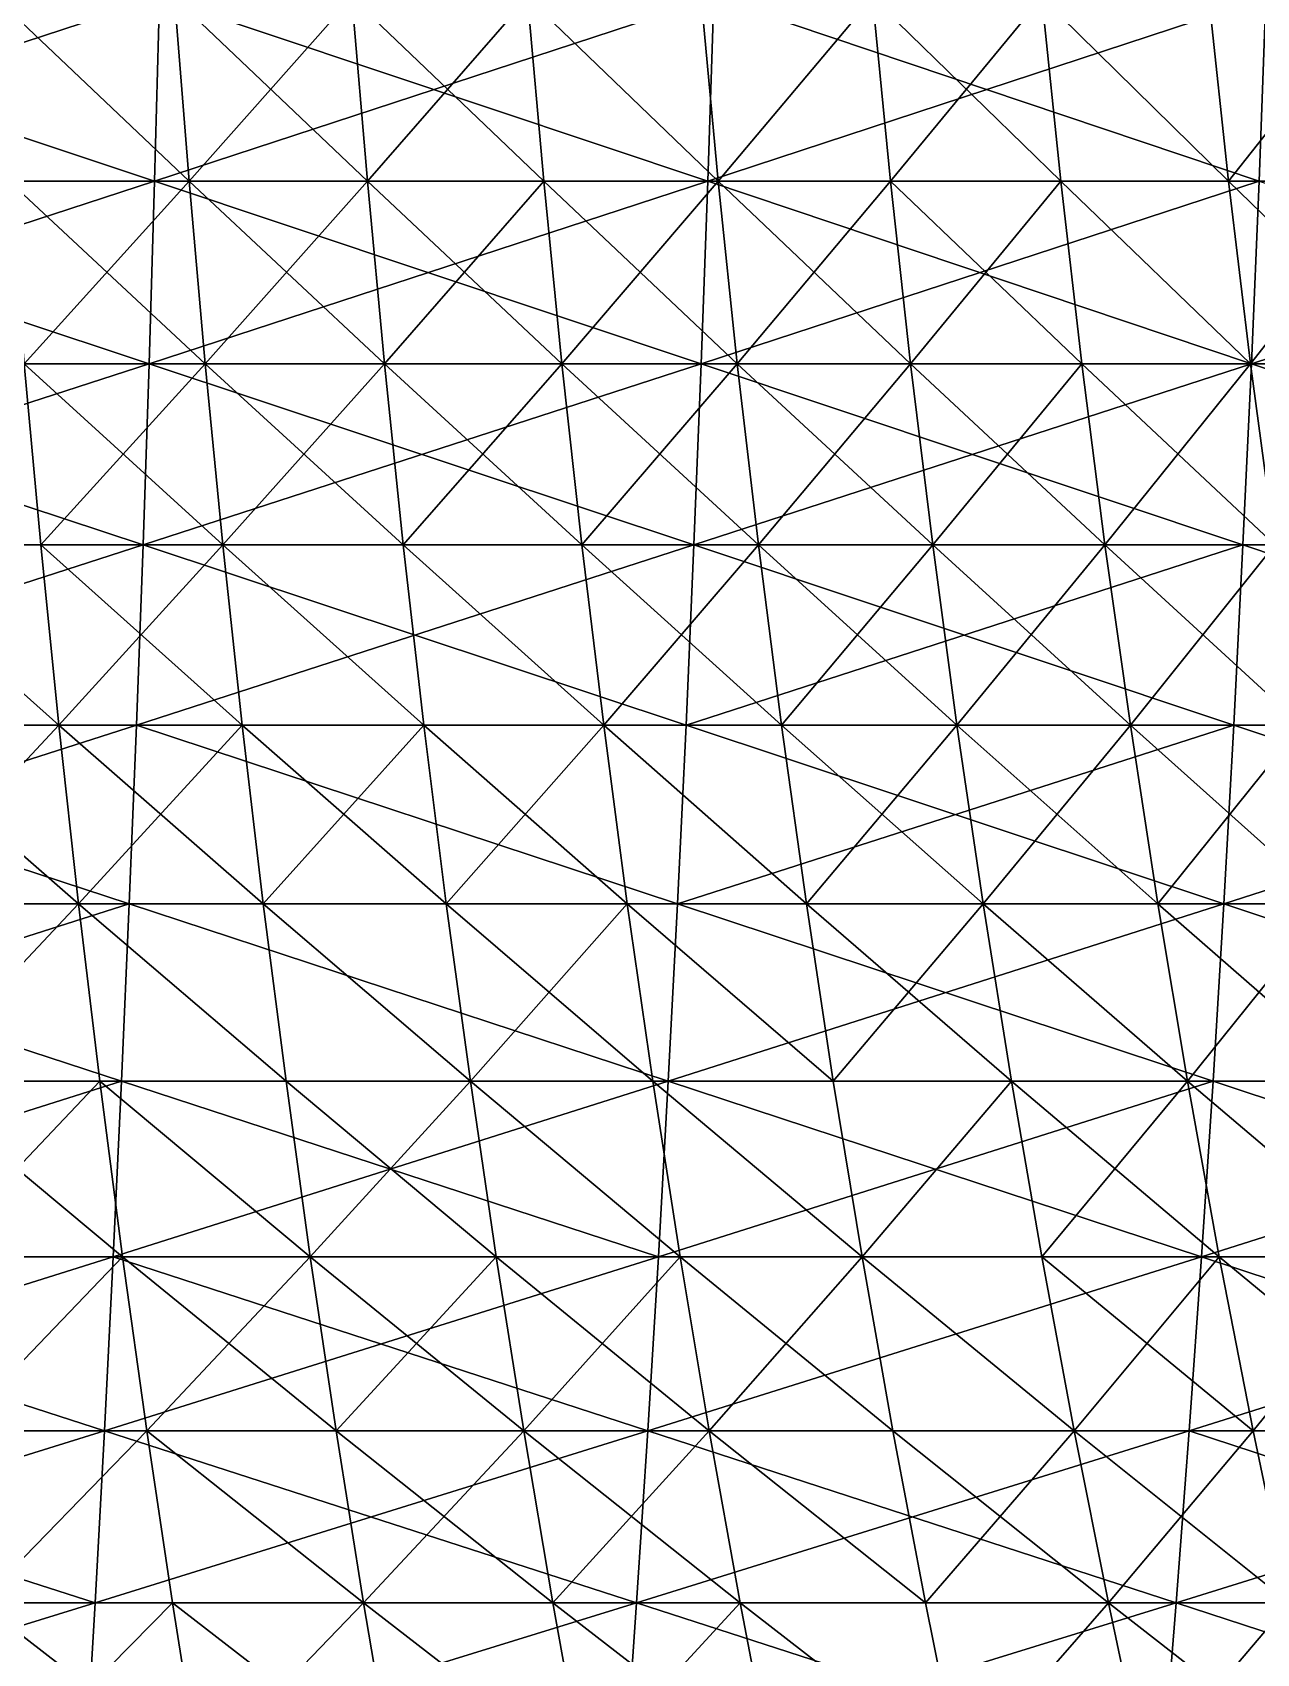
# Model space of a CAD drawing. Header units: millimetres. Extents: x -3250 to 6200, y -3250 to 3250.
# Drawn here: x 4083 to 4213, y -334.4 to -162.2 of the extents above; entities that cross this region are included whole.
import ezdxf

# ---------------------------------------------------------------- set-up
doc = ezdxf.new("R2010")
doc.units = ezdxf.units.MM
doc.header["$MEASUREMENT"] = 0
doc.layers.add('MESH_3D', color=2, linetype='CONTINUOUS')

msp = doc.modelspace()

# ---------------------------------------------------------------- linework, layer by layer
at = {"layer": 'MESH_3D'}
for points in [[(4037.38, -158.52, 427.71), (4095.93, -178.02, 438.53), (4036.97, -178.02, 431.88)], [(4096.45, -158.52, 26265.64), (4037.38, -158.52, 26272.29), (4036.97, -178.02, 26268.12)], [(4096.45, -158.52, 26265.64), (4036.97, -178.02, 26268.12), (4095.93, -178.02, 26261.47)], [(4037.38, -158.52, 427.71), (4096.45, -158.52, 434.36), (4095.93, -178.02, 438.53)], [(4079.04, -158.52, 2033.34), (4099.6, -178.02, 2036.63), (4098.07, -158.52, 2040.54)], [(4080.48, -178.02, 2029.4), (4099.6, -178.02, 2036.63), (4079.04, -158.52, 2033.34)], [(4099.6, -178.02, 24663.37), (4079.04, -158.52, 24666.66), (4098.07, -158.52, 24659.46)], [(4099.6, -178.02, 24663.37), (4080.48, -178.02, 24670.6), (4079.04, -158.52, 24666.66)], [(4095.93, -178.02, 438.53), (4155.34, -158.52, 442.49), (4154.71, -178.02, 446.64)], [(4096.45, -158.52, 434.36), (4155.34, -158.52, 442.49), (4095.93, -178.02, 438.53)], [(4154.71, -178.02, 26253.36), (4096.45, -158.52, 26265.64), (4095.93, -178.02, 26261.47)], [(4155.34, -158.52, 26257.51), (4096.45, -158.52, 26265.64), (4154.71, -178.02, 26253.36)], [(4099.6, -178.02, 2036.63), (4116.91, -158.52, 2048.2), (4098.07, -158.52, 2040.54)], [(4118.54, -178.02, 24655.66), (4098.07, -158.52, 24659.46), (4116.91, -158.52, 24651.8)], [(4118.54, -178.02, 24655.66), (4099.6, -178.02, 24663.37), (4098.07, -158.52, 24659.46)], [(4099.6, -178.02, 2036.63), (4118.54, -178.02, 2044.34), (4116.91, -158.52, 2048.2)], [(4118.54, -178.02, 2044.34), (4135.55, -158.52, 2056.34), (4116.91, -158.52, 2048.2)], [(4137.28, -178.02, 24647.49), (4116.91, -158.52, 24651.8), (4135.55, -158.52, 24643.66)], [(4137.28, -178.02, 24647.49), (4118.54, -178.02, 24655.66), (4116.91, -158.52, 24651.8)], [(4118.54, -178.02, 2044.34), (4137.28, -178.02, 2052.51), (4135.55, -158.52, 2056.34)], [(4135.55, -158.52, 2056.34), (4155.81, -178.02, 2061.15), (4153.99, -158.52, 2064.93)], [(4137.28, -178.02, 2052.51), (4155.81, -178.02, 2061.15), (4135.55, -158.52, 2056.34)], [(4155.81, -178.02, 24638.85), (4135.55, -158.52, 24643.66), (4153.99, -158.52, 24635.07)], [(4155.81, -178.02, 24638.85), (4137.28, -178.02, 24647.49), (4135.55, -158.52, 24643.66)], [(4155.81, -178.02, 2061.15), (4172.2, -158.52, 2073.99), (4153.99, -158.52, 2064.93)], [(4172.2, -158.52, 24626.01), (4155.81, -178.02, 24638.85), (4153.99, -158.52, 24635.07)], [(4155.34, -158.52, 442.49), (4213.27, -178.02, 456.21), (4154.71, -178.02, 446.64)], [(4214, -158.52, 26247.92), (4155.34, -158.52, 26257.51), (4154.71, -178.02, 26253.36)], [(4214, -158.52, 26247.92), (4154.71, -178.02, 26253.36), (4213.27, -178.02, 26243.79)], [(4155.34, -158.52, 442.49), (4214, -158.52, 452.08), (4213.27, -178.02, 456.21)], [(4155.81, -178.02, 2061.15), (4174.12, -178.02, 2070.25), (4172.2, -158.52, 2073.99)], [(4174.12, -178.02, 24629.75), (4155.81, -178.02, 24638.85), (4172.2, -158.52, 24626.01)], [(4174.12, -178.02, 2070.25), (4190.19, -158.52, 2083.49), (4172.2, -158.52, 2073.99)], [(4192.2, -178.02, 24620.19), (4174.12, -178.02, 24629.75), (4172.2, -158.52, 24626.01)], [(4192.2, -178.02, 24620.19), (4172.2, -158.52, 24626.01), (4190.19, -158.52, 24616.51)], [(4174.12, -178.02, 2070.25), (4192.2, -178.02, 2079.81), (4190.19, -158.52, 2083.49)], [(4190.19, -158.52, 2083.49), (4210.03, -178.02, 2089.81), (4207.93, -158.52, 2093.44)], [(4192.2, -178.02, 2079.81), (4210.03, -178.02, 2089.81), (4190.19, -158.52, 2083.49)], [(4210.03, -178.02, 24610.19), (4192.2, -178.02, 24620.19), (4190.19, -158.52, 24616.51)], [(4210.03, -178.02, 24610.19), (4190.19, -158.52, 24616.51), (4207.93, -158.52, 24606.56)], [(4210.03, -178.02, 2089.81), (4225.42, -158.52, 2103.83), (4207.93, -158.52, 2093.44)], [(4225.42, -158.52, 24596.17), (4210.03, -178.02, 24610.19), (4207.93, -158.52, 24606.56)], [(4210.03, -178.02, 2089.81), (4227.61, -178.02, 2100.25), (4225.42, -158.52, 2103.83)], [(4227.61, -178.02, 24599.75), (4210.03, -178.02, 24610.19), (4225.42, -158.52, 24596.17)], [(4036.97, -178.02, 431.88), (4095.35, -197.41, 443.17), (4036.5, -197.41, 436.54)], [(4095.93, -178.02, 26261.47), (4036.5, -197.41, 26263.46), (4095.35, -197.41, 26256.83)], [(4095.93, -178.02, 26261.47), (4036.97, -178.02, 26268.12), (4036.5, -197.41, 26263.46)], [(4036.97, -178.02, 431.88), (4095.93, -178.02, 438.53), (4095.35, -197.41, 443.17)], [(4080.48, -178.02, 2029.4), (4101.31, -197.41, 2032.27), (4099.6, -178.02, 2036.63)], [(4082.08, -197.41, 2025), (4101.31, -197.41, 2032.27), (4080.48, -178.02, 2029.4)], [(4099.6, -178.02, 24663.37), (4082.08, -197.41, 24675), (4080.48, -178.02, 24670.6)], [(4101.31, -197.41, 24667.73), (4082.08, -197.41, 24675), (4099.6, -178.02, 24663.37)], [(4095.93, -178.02, 438.53), (4154.01, -197.41, 451.27), (4095.35, -197.41, 443.17)], [(4154.71, -178.02, 26253.36), (4095.93, -178.02, 26261.47), (4095.35, -197.41, 26256.83)], [(4154.71, -178.02, 26253.36), (4095.35, -197.41, 26256.83), (4154.01, -197.41, 26248.73)], [(4095.93, -178.02, 438.53), (4154.71, -178.02, 446.64), (4154.01, -197.41, 451.27)], [(4101.31, -197.41, 2032.27), (4118.54, -178.02, 2044.34), (4099.6, -178.02, 2036.63)], [(4120.36, -197.41, 24659.98), (4101.31, -197.41, 24667.73), (4099.6, -178.02, 24663.37)], [(4120.36, -197.41, 24659.98), (4099.6, -178.02, 24663.37), (4118.54, -178.02, 24655.66)], [(4101.31, -197.41, 2032.27), (4120.36, -197.41, 2040.02), (4118.54, -178.02, 2044.34)], [(4120.36, -197.41, 2040.02), (4137.28, -178.02, 2052.51), (4118.54, -178.02, 2044.34)], [(4139.2, -197.41, 24651.75), (4120.36, -197.41, 24659.98), (4118.54, -178.02, 24655.66)], [(4139.2, -197.41, 24651.75), (4118.54, -178.02, 24655.66), (4137.28, -178.02, 24647.49)], [(4120.36, -197.41, 2040.02), (4139.2, -197.41, 2048.25), (4137.28, -178.02, 2052.51)], [(4139.2, -197.41, 2048.25), (4155.81, -178.02, 2061.15), (4137.28, -178.02, 2052.51)], [(4157.84, -197.41, 24643.06), (4137.28, -178.02, 24647.49), (4155.81, -178.02, 24638.85)], [(4157.84, -197.41, 24643.06), (4139.2, -197.41, 24651.75), (4137.28, -178.02, 24647.49)], [(4139.2, -197.41, 2048.25), (4157.84, -197.41, 2056.94), (4155.81, -178.02, 2061.15)], [(4154.71, -178.02, 446.64), (4212.46, -197.41, 460.82), (4154.01, -197.41, 451.27)], [(4213.27, -178.02, 26243.79), (4154.71, -178.02, 26253.36), (4154.01, -197.41, 26248.73)], [(4213.27, -178.02, 26243.79), (4154.01, -197.41, 26248.73), (4212.46, -197.41, 26239.18)], [(4154.71, -178.02, 446.64), (4213.27, -178.02, 456.21), (4212.46, -197.41, 460.82)], [(4157.84, -197.41, 2056.94), (4174.12, -178.02, 2070.25), (4155.81, -178.02, 2061.15)], [(4176.25, -197.41, 24633.91), (4155.81, -178.02, 24638.85), (4174.12, -178.02, 24629.75)], [(4176.25, -197.41, 24633.91), (4157.84, -197.41, 24643.06), (4155.81, -178.02, 24638.85)], [(4157.84, -197.41, 2056.94), (4176.25, -197.41, 2066.09), (4174.12, -178.02, 2070.25)], [(4176.25, -197.41, 2066.09), (4192.2, -178.02, 2079.81), (4174.12, -178.02, 2070.25)], [(4194.43, -197.41, 24624.3), (4174.12, -178.02, 24629.75), (4192.2, -178.02, 24620.19)], [(4194.43, -197.41, 24624.3), (4176.25, -197.41, 24633.91), (4174.12, -178.02, 24629.75)], [(4176.25, -197.41, 2066.09), (4194.43, -197.41, 2075.7), (4192.2, -178.02, 2079.81)], [(4192.2, -178.02, 2079.81), (4212.37, -197.41, 2085.76), (4210.03, -178.02, 2089.81)], [(4194.43, -197.41, 2075.7), (4212.37, -197.41, 2085.76), (4192.2, -178.02, 2079.81)], [(4212.37, -197.41, 24614.24), (4194.43, -197.41, 24624.3), (4192.2, -178.02, 24620.19)], [(4212.37, -197.41, 24614.24), (4192.2, -178.02, 24620.19), (4210.03, -178.02, 24610.19)], [(4212.37, -197.41, 2085.76), (4227.61, -178.02, 2100.25), (4210.03, -178.02, 2089.81)], [(4230.05, -197.41, 24603.74), (4210.03, -178.02, 24610.19), (4227.61, -178.02, 24599.75)], [(4230.05, -197.41, 24603.74), (4212.37, -197.41, 24614.24), (4210.03, -178.02, 24610.19)], [(4212.37, -197.41, 2085.76), (4230.05, -197.41, 2096.26), (4227.61, -178.02, 2100.25)], [(4213.27, -178.02, 456.21), (4270.65, -197.41, 471.83), (4212.46, -197.41, 460.82)], [(4271.58, -178.02, 26232.75), (4213.27, -178.02, 26243.79), (4212.46, -197.41, 26239.18)], [(4271.58, -178.02, 26232.75), (4212.46, -197.41, 26239.18), (4270.65, -197.41, 26228.17)], [(4036.5, -197.41, 436.54), (4094.71, -216.67, 448.29), (4035.99, -216.67, 441.68)], [(4095.35, -197.41, 26256.83), (4036.5, -197.41, 26263.46), (4035.99, -216.67, 26258.32)], [(4095.35, -197.41, 26256.83), (4035.99, -216.67, 26258.32), (4094.71, -216.67, 26251.71)], [(4036.5, -197.41, 436.54), (4095.35, -197.41, 443.17), (4094.71, -216.67, 448.29)], [(4064.31, -216.67, 2013.31), (4083.84, -216.67, 2020.15), (4082.08, -197.41, 2025)], [(4083.84, -216.67, 24679.85), (4064.31, -216.67, 24686.69), (4082.08, -197.41, 24675)], [(4083.84, -216.67, 2020.15), (4101.31, -197.41, 2032.27), (4082.08, -197.41, 2025)], [(4103.2, -216.67, 24672.53), (4083.84, -216.67, 24679.85), (4082.08, -197.41, 24675)], [(4103.2, -216.67, 24672.53), (4082.08, -197.41, 24675), (4101.31, -197.41, 24667.73)], [(4083.84, -216.67, 2020.15), (4103.2, -216.67, 2027.47), (4101.31, -197.41, 2032.27)], [(4094.71, -216.67, 448.29), (4154.01, -197.41, 451.27), (4153.24, -216.67, 456.37)], [(4095.35, -197.41, 443.17), (4154.01, -197.41, 451.27), (4094.71, -216.67, 448.29)], [(4153.24, -216.67, 26243.63), (4095.35, -197.41, 26256.83), (4094.71, -216.67, 26251.71)], [(4154.01, -197.41, 26248.73), (4095.35, -197.41, 26256.83), (4153.24, -216.67, 26243.63)], [(4103.2, -216.67, 2027.47), (4120.36, -197.41, 2040.02), (4101.31, -197.41, 2032.27)], [(4122.36, -216.67, 24664.73), (4103.2, -216.67, 24672.53), (4101.31, -197.41, 24667.73)], [(4122.36, -216.67, 24664.73), (4101.31, -197.41, 24667.73), (4120.36, -197.41, 24659.98)], [(4103.2, -216.67, 2027.47), (4122.36, -216.67, 2035.27), (4120.36, -197.41, 2040.02)], [(4122.36, -216.67, 2035.27), (4139.2, -197.41, 2048.25), (4120.36, -197.41, 2040.02)], [(4141.33, -216.67, 24656.46), (4122.36, -216.67, 24664.73), (4120.36, -197.41, 24659.98)], [(4141.33, -216.67, 24656.46), (4120.36, -197.41, 24659.98), (4139.2, -197.41, 24651.75)], [(4122.36, -216.67, 2035.27), (4141.33, -216.67, 2043.54), (4139.2, -197.41, 2048.25)], [(4141.33, -216.67, 2043.54), (4157.84, -197.41, 2056.94), (4139.2, -197.41, 2048.25)], [(4160.08, -216.67, 24647.71), (4139.2, -197.41, 24651.75), (4157.84, -197.41, 24643.06)], [(4160.08, -216.67, 24647.71), (4141.33, -216.67, 24656.46), (4139.2, -197.41, 24651.75)], [(4141.33, -216.67, 2043.54), (4160.08, -216.67, 2052.29), (4157.84, -197.41, 2056.94)], [(4154.01, -197.41, 451.27), (4211.56, -216.67, 465.91), (4153.24, -216.67, 456.37)], [(4212.46, -197.41, 26239.18), (4154.01, -197.41, 26248.73), (4153.24, -216.67, 26243.63)], [(4212.46, -197.41, 26239.18), (4153.24, -216.67, 26243.63), (4211.56, -216.67, 26234.09)], [(4154.01, -197.41, 451.27), (4212.46, -197.41, 460.82), (4211.56, -216.67, 465.91)], [(4157.84, -197.41, 2056.94), (4178.61, -216.67, 2061.49), (4176.25, -197.41, 2066.09)], [(4160.08, -216.67, 2052.29), (4178.61, -216.67, 2061.49), (4157.84, -197.41, 2056.94)], [(4176.25, -197.41, 24633.91), (4160.08, -216.67, 24647.71), (4157.84, -197.41, 24643.06)], [(4178.61, -216.67, 24638.51), (4160.08, -216.67, 24647.71), (4176.25, -197.41, 24633.91)], [(4178.61, -216.67, 2061.49), (4194.43, -197.41, 2075.7), (4176.25, -197.41, 2066.09)], [(4196.9, -216.67, 24628.84), (4176.25, -197.41, 24633.91), (4194.43, -197.41, 24624.3)], [(4196.9, -216.67, 24628.84), (4178.61, -216.67, 24638.51), (4176.25, -197.41, 24633.91)], [(4178.61, -216.67, 2061.49), (4196.9, -216.67, 2071.16), (4194.43, -197.41, 2075.7)], [(4196.9, -216.67, 2071.16), (4212.37, -197.41, 2085.76), (4194.43, -197.41, 2075.7)], [(4214.95, -216.67, 24618.72), (4196.9, -216.67, 24628.84), (4194.43, -197.41, 24624.3)], [(4214.95, -216.67, 24618.72), (4194.43, -197.41, 24624.3), (4212.37, -197.41, 24614.24)], [(4196.9, -216.67, 2071.16), (4214.95, -216.67, 2081.28), (4212.37, -197.41, 2085.76)], [(4212.46, -197.41, 460.82), (4269.63, -216.67, 476.89), (4211.56, -216.67, 465.91)], [(4269.63, -216.67, 26223.11), (4212.46, -197.41, 26239.18), (4211.56, -216.67, 26234.09)], [(4214.95, -216.67, 2081.28), (4230.05, -197.41, 2096.26), (4212.37, -197.41, 2085.76)], [(4230.05, -197.41, 24603.74), (4214.95, -216.67, 24618.72), (4212.37, -197.41, 24614.24)], [(4212.46, -197.41, 460.82), (4270.65, -197.41, 471.83), (4269.63, -216.67, 476.89)], [(4270.65, -197.41, 26228.17), (4212.46, -197.41, 26239.18), (4269.63, -216.67, 26223.11)], [(4035.42, -235.8, 447.29), (4094.71, -216.67, 448.29), (4094.01, -235.8, 453.89)], [(4035.99, -216.67, 441.68), (4094.71, -216.67, 448.29), (4035.42, -235.8, 447.29)], [(4094.71, -216.67, 26251.71), (4035.99, -216.67, 26258.32), (4035.42, -235.8, 26252.71)], [(4094.71, -216.67, 26251.71), (4035.42, -235.8, 26252.71), (4094.01, -235.8, 26246.11)], [(4064.31, -216.67, 2013.31), (4085.77, -235.8, 2014.85), (4083.84, -216.67, 2020.15)], [(4066.11, -235.8, 2007.97), (4085.77, -235.8, 2014.85), (4064.31, -216.67, 2013.31)], [(4085.77, -235.8, 24685.15), (4066.11, -235.8, 24692.03), (4064.31, -216.67, 24686.69)], [(4085.77, -235.8, 24685.15), (4064.31, -216.67, 24686.69), (4083.84, -216.67, 24679.85)], [(4085.77, -235.8, 2014.85), (4103.2, -216.67, 2027.47), (4083.84, -216.67, 2020.15)], [(4105.26, -235.8, 24677.78), (4083.84, -216.67, 24679.85), (4103.2, -216.67, 24672.53)], [(4105.26, -235.8, 24677.78), (4085.77, -235.8, 24685.15), (4083.84, -216.67, 24679.85)], [(4085.77, -235.8, 2014.85), (4105.26, -235.8, 2022.22), (4103.2, -216.67, 2027.47)], [(4094.71, -216.67, 448.29), (4152.4, -235.8, 461.95), (4094.01, -235.8, 453.89)], [(4153.24, -216.67, 26243.63), (4094.71, -216.67, 26251.71), (4094.01, -235.8, 26246.11)], [(4153.24, -216.67, 26243.63), (4094.01, -235.8, 26246.11), (4152.4, -235.8, 26238.05)], [(4094.71, -216.67, 448.29), (4153.24, -216.67, 456.37), (4152.4, -235.8, 461.95)], [(4103.2, -216.67, 2027.47), (4124.55, -235.8, 2030.07), (4122.36, -216.67, 2035.27)], [(4105.26, -235.8, 2022.22), (4124.55, -235.8, 2030.07), (4103.2, -216.67, 2027.47)], [(4124.55, -235.8, 24669.93), (4105.26, -235.8, 24677.78), (4103.2, -216.67, 24672.53)], [(4124.55, -235.8, 24669.93), (4103.2, -216.67, 24672.53), (4122.36, -216.67, 24664.73)], [(4122.36, -216.67, 2035.27), (4143.65, -235.8, 2038.4), (4141.33, -216.67, 2043.54)], [(4124.55, -235.8, 2030.07), (4143.65, -235.8, 2038.4), (4122.36, -216.67, 2035.27)], [(4143.65, -235.8, 24661.6), (4122.36, -216.67, 24664.73), (4141.33, -216.67, 24656.46)], [(4143.65, -235.8, 24661.6), (4124.55, -235.8, 24669.93), (4122.36, -216.67, 24664.73)], [(4143.65, -235.8, 2038.4), (4160.08, -216.67, 2052.29), (4141.33, -216.67, 2043.54)], [(4162.53, -235.8, 24652.8), (4141.33, -216.67, 24656.46), (4160.08, -216.67, 24647.71)], [(4162.53, -235.8, 24652.8), (4143.65, -235.8, 24661.6), (4141.33, -216.67, 24656.46)], [(4143.65, -235.8, 2038.4), (4162.53, -235.8, 2047.2), (4160.08, -216.67, 2052.29)], [(4153.24, -216.67, 456.37), (4210.58, -235.8, 471.46), (4152.4, -235.8, 461.95)], [(4211.56, -216.67, 26234.09), (4153.24, -216.67, 26243.63), (4152.4, -235.8, 26238.05)], [(4211.56, -216.67, 26234.09), (4152.4, -235.8, 26238.05), (4210.58, -235.8, 26228.54)], [(4153.24, -216.67, 456.37), (4211.56, -216.67, 465.91), (4210.58, -235.8, 471.46)], [(4162.53, -235.8, 2047.2), (4178.61, -216.67, 2061.49), (4160.08, -216.67, 2052.29)], [(4181.18, -235.8, 24643.53), (4160.08, -216.67, 24647.71), (4178.61, -216.67, 24638.51)], [(4181.18, -235.8, 24643.53), (4162.53, -235.8, 24652.8), (4160.08, -216.67, 24647.71)], [(4162.53, -235.8, 2047.2), (4181.18, -235.8, 2056.47), (4178.61, -216.67, 2061.49)], [(4181.18, -235.8, 2056.47), (4196.9, -216.67, 2071.16), (4178.61, -216.67, 2061.49)], [(4199.6, -235.8, 24633.79), (4178.61, -216.67, 24638.51), (4196.9, -216.67, 24628.84)], [(4199.6, -235.8, 24633.79), (4181.18, -235.8, 24643.53), (4178.61, -216.67, 24638.51)], [(4181.18, -235.8, 2056.47), (4199.6, -235.8, 2066.21), (4196.9, -216.67, 2071.16)], [(4199.6, -235.8, 2066.21), (4214.95, -216.67, 2081.28), (4196.9, -216.67, 2071.16)], [(4217.77, -235.8, 24623.6), (4199.6, -235.8, 24633.79), (4196.9, -216.67, 24628.84)], [(4217.77, -235.8, 24623.6), (4196.9, -216.67, 24628.84), (4214.95, -216.67, 24618.72)], [(4199.6, -235.8, 2066.21), (4217.77, -235.8, 2076.4), (4214.95, -216.67, 2081.28)], [(4211.56, -216.67, 465.91), (4268.51, -235.8, 482.42), (4210.58, -235.8, 471.46)], [(4268.51, -235.8, 26217.58), (4211.56, -216.67, 26234.09), (4210.58, -235.8, 26228.54)], [(4211.56, -216.67, 465.91), (4269.63, -216.67, 476.89), (4268.51, -235.8, 482.42)], [(4269.63, -216.67, 26223.11), (4211.56, -216.67, 26234.09), (4268.51, -235.8, 26217.58)], [(4035.42, -235.8, 447.29), (4093.24, -254.79, 459.96), (4034.82, -254.79, 453.38)], [(4094.01, -235.8, 26246.11), (4035.42, -235.8, 26252.71), (4034.82, -254.79, 26246.62)], [(4094.01, -235.8, 26246.11), (4034.82, -254.79, 26246.62), (4093.24, -254.79, 26240.04)], [(4035.42, -235.8, 447.29), (4094.01, -235.8, 453.89), (4093.24, -254.79, 459.96)], [(4068.06, -254.79, 2002.17), (4085.77, -235.8, 2014.85), (4066.11, -235.8, 2007.97)], [(4087.86, -254.79, 24690.9), (4068.06, -254.79, 24697.83), (4066.11, -235.8, 24692.03)], [(4087.86, -254.79, 24690.9), (4066.11, -235.8, 24692.03), (4085.77, -235.8, 24685.15)], [(4068.06, -254.79, 2002.17), (4087.86, -254.79, 2009.1), (4085.77, -235.8, 2014.85)], [(4085.77, -235.8, 2014.85), (4107.49, -254.79, 2016.52), (4105.26, -235.8, 2022.22)], [(4087.86, -254.79, 2009.1), (4107.49, -254.79, 2016.52), (4085.77, -235.8, 2014.85)], [(4105.26, -235.8, 24677.78), (4087.86, -254.79, 24690.9), (4085.77, -235.8, 24685.15)], [(4107.49, -254.79, 24683.48), (4087.86, -254.79, 24690.9), (4105.26, -235.8, 24677.78)], [(4094.01, -235.8, 453.89), (4151.49, -254.79, 468), (4093.24, -254.79, 459.96)], [(4151.49, -254.79, 26232), (4094.01, -235.8, 26246.11), (4093.24, -254.79, 26240.04)], [(4094.01, -235.8, 453.89), (4152.4, -235.8, 461.95), (4151.49, -254.79, 468)], [(4152.4, -235.8, 26238.05), (4094.01, -235.8, 26246.11), (4151.49, -254.79, 26232)], [(4107.49, -254.79, 2016.52), (4124.55, -235.8, 2030.07), (4105.26, -235.8, 2022.22)], [(4126.93, -254.79, 24675.57), (4107.49, -254.79, 24683.48), (4105.26, -235.8, 24677.78)], [(4126.93, -254.79, 24675.57), (4105.26, -235.8, 24677.78), (4124.55, -235.8, 24669.93)], [(4107.49, -254.79, 2016.52), (4126.93, -254.79, 2024.43), (4124.55, -235.8, 2030.07)], [(4126.93, -254.79, 2024.43), (4143.65, -235.8, 2038.4), (4124.55, -235.8, 2030.07)], [(4146.16, -254.79, 24667.18), (4124.55, -235.8, 24669.93), (4143.65, -235.8, 24661.6)], [(4146.16, -254.79, 24667.18), (4126.93, -254.79, 24675.57), (4124.55, -235.8, 24669.93)], [(4126.93, -254.79, 2024.43), (4146.16, -254.79, 2032.82), (4143.65, -235.8, 2038.4)], [(4143.65, -235.8, 2038.4), (4165.18, -254.79, 2041.69), (4162.53, -235.8, 2047.2)], [(4146.16, -254.79, 2032.82), (4165.18, -254.79, 2041.69), (4143.65, -235.8, 2038.4)], [(4165.18, -254.79, 24658.31), (4146.16, -254.79, 24667.18), (4143.65, -235.8, 24661.6)], [(4165.18, -254.79, 24658.31), (4143.65, -235.8, 24661.6), (4162.53, -235.8, 24652.8)], [(4152.4, -235.8, 461.95), (4209.52, -254.79, 477.49), (4151.49, -254.79, 468)], [(4210.58, -235.8, 26228.54), (4151.49, -254.79, 26232), (4209.52, -254.79, 26222.51)], [(4210.58, -235.8, 26228.54), (4152.4, -235.8, 26238.05), (4151.49, -254.79, 26232)], [(4152.4, -235.8, 461.95), (4210.58, -235.8, 471.46), (4209.52, -254.79, 477.49)], [(4162.53, -235.8, 2047.2), (4183.97, -254.79, 2051.03), (4181.18, -235.8, 2056.47)], [(4165.18, -254.79, 2041.69), (4183.97, -254.79, 2051.03), (4162.53, -235.8, 2047.2)], [(4181.18, -235.8, 24643.53), (4165.18, -254.79, 24658.31), (4162.53, -235.8, 24652.8)], [(4183.97, -254.79, 24648.97), (4165.18, -254.79, 24658.31), (4181.18, -235.8, 24643.53)], [(4183.97, -254.79, 2051.03), (4199.6, -235.8, 2066.21), (4181.18, -235.8, 2056.47)], [(4202.53, -254.79, 24639.16), (4183.97, -254.79, 24648.97), (4181.18, -235.8, 24643.53)], [(4202.53, -254.79, 24639.16), (4181.18, -235.8, 24643.53), (4199.6, -235.8, 24633.79)], [(4183.97, -254.79, 2051.03), (4202.53, -254.79, 2060.84), (4199.6, -235.8, 2066.21)], [(4202.53, -254.79, 2060.84), (4217.77, -235.8, 2076.4), (4199.6, -235.8, 2066.21)], [(4220.83, -254.79, 24628.9), (4202.53, -254.79, 24639.16), (4199.6, -235.8, 24633.79)], [(4220.83, -254.79, 24628.9), (4199.6, -235.8, 24633.79), (4217.77, -235.8, 24623.6)], [(4202.53, -254.79, 2060.84), (4220.83, -254.79, 2071.1), (4217.77, -235.8, 2076.4)], [(4210.58, -235.8, 471.46), (4267.3, -254.79, 488.42), (4209.52, -254.79, 477.49)], [(4268.51, -235.8, 26217.58), (4210.58, -235.8, 26228.54), (4209.52, -254.79, 26222.51)], [(4268.51, -235.8, 26217.58), (4209.52, -254.79, 26222.51), (4267.3, -254.79, 26211.58)], [(4210.58, -235.8, 471.46), (4268.51, -235.8, 482.42), (4267.3, -254.79, 488.42)], [(4034.82, -254.79, 453.38), (4092.43, -273.62, 466.5), (4034.16, -273.62, 459.93)], [(4093.24, -254.79, 26240.04), (4034.16, -273.62, 26240.07), (4092.43, -273.62, 26233.5)], [(4093.24, -254.79, 26240.04), (4034.82, -254.79, 26246.62), (4034.16, -273.62, 26240.07)], [(4034.82, -254.79, 453.38), (4093.24, -254.79, 459.96), (4092.43, -273.62, 466.5)], [(4070.15, -273.62, 1995.92), (4087.86, -254.79, 2009.1), (4068.06, -254.79, 2002.17)], [(4087.86, -254.79, 24690.9), (4070.15, -273.62, 24704.08), (4068.06, -254.79, 24697.83)], [(4070.15, -273.62, 1995.92), (4090.12, -273.62, 2002.91), (4087.86, -254.79, 2009.1)], [(4090.12, -273.62, 24697.09), (4070.15, -273.62, 24704.08), (4087.86, -254.79, 24690.9)], [(4087.86, -254.79, 2009.1), (4109.9, -273.62, 2010.39), (4107.49, -254.79, 2016.52)], [(4090.12, -273.62, 2002.91), (4109.9, -273.62, 2010.39), (4087.86, -254.79, 2009.1)], [(4109.9, -273.62, 24689.61), (4087.86, -254.79, 24690.9), (4107.49, -254.79, 24683.48)], [(4109.9, -273.62, 24689.61), (4090.12, -273.62, 24697.09), (4087.86, -254.79, 24690.9)], [(4093.24, -254.79, 459.96), (4150.51, -273.62, 474.51), (4092.43, -273.62, 466.5)], [(4150.51, -273.62, 26225.49), (4093.24, -254.79, 26240.04), (4092.43, -273.62, 26233.5)], [(4093.24, -254.79, 459.96), (4151.49, -254.79, 468), (4150.51, -273.62, 474.51)], [(4151.49, -254.79, 26232), (4093.24, -254.79, 26240.04), (4150.51, -273.62, 26225.49)], [(4107.49, -254.79, 2016.52), (4129.49, -273.62, 2018.36), (4126.93, -254.79, 2024.43)], [(4109.9, -273.62, 2010.39), (4129.49, -273.62, 2018.36), (4107.49, -254.79, 2016.52)], [(4129.49, -273.62, 24681.64), (4107.49, -254.79, 24683.48), (4126.93, -254.79, 24675.57)], [(4129.49, -273.62, 24681.64), (4109.9, -273.62, 24689.61), (4107.49, -254.79, 24683.48)], [(4129.49, -273.62, 2018.36), (4146.16, -254.79, 2032.82), (4126.93, -254.79, 2024.43)], [(4148.87, -273.62, 24673.18), (4126.93, -254.79, 24675.57), (4146.16, -254.79, 24667.18)], [(4148.87, -273.62, 24673.18), (4129.49, -273.62, 24681.64), (4126.93, -254.79, 24675.57)], [(4129.49, -273.62, 2018.36), (4148.87, -273.62, 2026.82), (4146.16, -254.79, 2032.82)], [(4146.16, -254.79, 2032.82), (4168.04, -273.62, 2035.76), (4165.18, -254.79, 2041.69)], [(4148.87, -273.62, 2026.82), (4168.04, -273.62, 2035.76), (4146.16, -254.79, 2032.82)], [(4168.04, -273.62, 24664.24), (4146.16, -254.79, 24667.18), (4165.18, -254.79, 24658.31)], [(4168.04, -273.62, 24664.24), (4148.87, -273.62, 24673.18), (4146.16, -254.79, 24667.18)], [(4151.49, -254.79, 468), (4208.38, -273.62, 483.97), (4150.51, -273.62, 474.51)], [(4209.52, -254.79, 26222.51), (4151.49, -254.79, 26232), (4150.51, -273.62, 26225.49)], [(4209.52, -254.79, 26222.51), (4150.51, -273.62, 26225.49), (4208.38, -273.62, 26216.03)], [(4151.49, -254.79, 468), (4209.52, -254.79, 477.49), (4208.38, -273.62, 483.97)], [(4168.04, -273.62, 2035.76), (4183.97, -254.79, 2051.03), (4165.18, -254.79, 2041.69)], [(4186.98, -273.62, 24654.83), (4168.04, -273.62, 24664.24), (4165.18, -254.79, 24658.31)], [(4186.98, -273.62, 24654.83), (4165.18, -254.79, 24658.31), (4183.97, -254.79, 24648.97)], [(4168.04, -273.62, 2035.76), (4186.98, -273.62, 2045.17), (4183.97, -254.79, 2051.03)], [(4183.97, -254.79, 2051.03), (4205.68, -273.62, 2055.05), (4202.53, -254.79, 2060.84)], [(4186.98, -273.62, 2045.17), (4205.68, -273.62, 2055.05), (4183.97, -254.79, 2051.03)], [(4205.68, -273.62, 24644.95), (4183.97, -254.79, 24648.97), (4202.53, -254.79, 24639.16)], [(4205.68, -273.62, 24644.95), (4186.98, -273.62, 24654.83), (4183.97, -254.79, 24648.97)], [(4202.53, -254.79, 2060.84), (4224.12, -273.62, 2065.4), (4220.83, -254.79, 2071.1)], [(4205.68, -273.62, 2055.05), (4224.12, -273.62, 2065.4), (4202.53, -254.79, 2060.84)], [(4220.83, -254.79, 24628.9), (4205.68, -273.62, 24644.95), (4202.53, -254.79, 24639.16)], [(4224.12, -273.62, 24634.6), (4205.68, -273.62, 24644.95), (4220.83, -254.79, 24628.9)], [(4209.52, -254.79, 477.49), (4265.99, -273.62, 494.88), (4208.38, -273.62, 483.97)], [(4265.99, -273.62, 26205.12), (4209.52, -254.79, 26222.51), (4208.38, -273.62, 26216.03)], [(4209.52, -254.79, 477.49), (4267.3, -254.79, 488.42), (4265.99, -273.62, 494.88)], [(4267.3, -254.79, 26211.58), (4209.52, -254.79, 26222.51), (4265.99, -273.62, 26205.12)], [(4033.46, -292.27, 466.95), (4092.43, -273.62, 466.5), (4091.55, -292.27, 473.5)], [(4034.16, -273.62, 459.93), (4092.43, -273.62, 466.5), (4033.46, -292.27, 466.95)], [(4092.43, -273.62, 26233.5), (4033.46, -292.27, 26233.05), (4091.55, -292.27, 26226.5)], [(4092.43, -273.62, 26233.5), (4034.16, -273.62, 26240.07), (4033.46, -292.27, 26233.05)], [(4072.4, -292.27, 1989.24), (4090.12, -273.62, 2002.91), (4070.15, -273.62, 1995.92)], [(4092.53, -292.27, 24703.72), (4072.4, -292.27, 24710.76), (4070.15, -273.62, 24704.08)], [(4092.53, -292.27, 24703.72), (4070.15, -273.62, 24704.08), (4090.12, -273.62, 24697.09)], [(4072.4, -292.27, 1989.24), (4092.53, -292.27, 1996.28), (4090.12, -273.62, 2002.91)], [(4090.12, -273.62, 2002.91), (4112.48, -292.27, 2003.82), (4109.9, -273.62, 2010.39)], [(4092.53, -292.27, 1996.28), (4112.48, -292.27, 2003.82), (4090.12, -273.62, 2002.91)], [(4112.48, -292.27, 24696.18), (4090.12, -273.62, 24697.09), (4109.9, -273.62, 24689.61)], [(4112.48, -292.27, 24696.18), (4092.53, -292.27, 24703.72), (4090.12, -273.62, 24697.09)], [(4091.55, -292.27, 473.5), (4150.51, -273.62, 474.51), (4149.46, -292.27, 481.49)], [(4092.43, -273.62, 466.5), (4150.51, -273.62, 474.51), (4091.55, -292.27, 473.5)], [(4149.46, -292.27, 26218.51), (4092.43, -273.62, 26233.5), (4091.55, -292.27, 26226.5)], [(4150.51, -273.62, 26225.49), (4092.43, -273.62, 26233.5), (4149.46, -292.27, 26218.51)], [(4112.48, -292.27, 2003.82), (4129.49, -273.62, 2018.36), (4109.9, -273.62, 2010.39)], [(4132.23, -292.27, 24688.14), (4112.48, -292.27, 24696.18), (4109.9, -273.62, 24689.61)], [(4132.23, -292.27, 24688.14), (4109.9, -273.62, 24689.61), (4129.49, -273.62, 24681.64)], [(4112.48, -292.27, 2003.82), (4132.23, -292.27, 2011.86), (4129.49, -273.62, 2018.36)], [(4129.49, -273.62, 2018.36), (4151.77, -292.27, 2020.39), (4148.87, -273.62, 2026.82)], [(4132.23, -292.27, 2011.86), (4151.77, -292.27, 2020.39), (4129.49, -273.62, 2018.36)], [(4151.77, -292.27, 24679.61), (4132.23, -292.27, 24688.14), (4129.49, -273.62, 24681.64)], [(4151.77, -292.27, 24679.61), (4129.49, -273.62, 24681.64), (4148.87, -273.62, 24673.18)], [(4148.87, -273.62, 2026.82), (4171.1, -292.27, 2029.4), (4168.04, -273.62, 2035.76)], [(4151.77, -292.27, 2020.39), (4171.1, -292.27, 2029.4), (4148.87, -273.62, 2026.82)], [(4171.1, -292.27, 24670.6), (4148.87, -273.62, 24673.18), (4168.04, -273.62, 24664.24)], [(4171.1, -292.27, 24670.6), (4151.77, -292.27, 24679.61), (4148.87, -273.62, 24673.18)], [(4150.51, -273.62, 474.51), (4207.15, -292.27, 490.92), (4149.46, -292.27, 481.49)], [(4208.38, -273.62, 26216.03), (4150.51, -273.62, 26225.49), (4149.46, -292.27, 26218.51)], [(4208.38, -273.62, 26216.03), (4149.46, -292.27, 26218.51), (4207.15, -292.27, 26209.08)], [(4150.51, -273.62, 474.51), (4208.38, -273.62, 483.97), (4207.15, -292.27, 490.92)], [(4171.1, -292.27, 2029.4), (4186.98, -273.62, 2045.17), (4168.04, -273.62, 2035.76)], [(4186.98, -273.62, 24654.83), (4171.1, -292.27, 24670.6), (4168.04, -273.62, 24664.24)], [(4171.1, -292.27, 2029.4), (4190.2, -292.27, 2038.89), (4186.98, -273.62, 2045.17)], [(4190.2, -292.27, 24661.11), (4171.1, -292.27, 24670.6), (4186.98, -273.62, 24654.83)], [(4190.2, -292.27, 2038.89), (4205.68, -273.62, 2055.05), (4186.98, -273.62, 2045.17)], [(4209.05, -292.27, 24651.14), (4190.2, -292.27, 24661.11), (4186.98, -273.62, 24654.83)], [(4209.05, -292.27, 24651.14), (4186.98, -273.62, 24654.83), (4205.68, -273.62, 24644.95)], [(4190.2, -292.27, 2038.89), (4209.05, -292.27, 2048.86), (4205.68, -273.62, 2055.05)], [(4205.68, -273.62, 2055.05), (4227.65, -292.27, 2059.29), (4224.12, -273.62, 2065.4)], [(4209.05, -292.27, 2048.86), (4227.65, -292.27, 2059.29), (4205.68, -273.62, 2055.05)], [(4227.65, -292.27, 24640.71), (4205.68, -273.62, 24644.95), (4224.12, -273.62, 24634.6)], [(4227.65, -292.27, 24640.71), (4209.05, -292.27, 24651.14), (4205.68, -273.62, 24644.95)], [(4207.15, -292.27, 490.92), (4265.99, -273.62, 494.88), (4264.59, -292.27, 501.79)], [(4208.38, -273.62, 483.97), (4265.99, -273.62, 494.88), (4207.15, -292.27, 490.92)], [(4264.59, -292.27, 26198.21), (4208.38, -273.62, 26216.03), (4207.15, -292.27, 26209.08)], [(4265.99, -273.62, 26205.12), (4208.38, -273.62, 26216.03), (4264.59, -292.27, 26198.21)], [(4033.46, -292.27, 466.95), (4090.61, -310.75, 480.96), (4032.71, -310.75, 474.43)], [(4091.55, -292.27, 26226.5), (4032.71, -310.75, 26225.57), (4090.61, -310.75, 26219.04)], [(4091.55, -292.27, 26226.5), (4033.46, -292.27, 26233.05), (4032.71, -310.75, 26225.57)], [(4033.46, -292.27, 466.95), (4091.55, -292.27, 473.5), (4090.61, -310.75, 480.96)], [(4074.8, -310.75, 1982.11), (4092.53, -292.27, 1996.28), (4072.4, -292.27, 1989.24)], [(4092.53, -292.27, 24703.72), (4074.8, -310.75, 24717.89), (4072.4, -292.27, 24710.76)], [(4074.8, -310.75, 1982.11), (4095.1, -310.75, 1989.22), (4092.53, -292.27, 1996.28)], [(4095.1, -310.75, 24710.78), (4074.8, -310.75, 24717.89), (4092.53, -292.27, 24703.72)], [(4091.55, -292.27, 473.5), (4148.34, -310.75, 488.92), (4090.61, -310.75, 480.96)], [(4149.46, -292.27, 26218.51), (4090.61, -310.75, 26219.04), (4148.34, -310.75, 26211.08)], [(4149.46, -292.27, 26218.51), (4091.55, -292.27, 26226.5), (4090.61, -310.75, 26219.04)], [(4091.55, -292.27, 473.5), (4149.46, -292.27, 481.49), (4148.34, -310.75, 488.92)], [(4095.1, -310.75, 1989.22), (4112.48, -292.27, 2003.82), (4092.53, -292.27, 1996.28)], [(4115.22, -310.75, 24703.18), (4092.53, -292.27, 24703.72), (4112.48, -292.27, 24696.18)], [(4115.22, -310.75, 24703.18), (4095.1, -310.75, 24710.78), (4092.53, -292.27, 24703.72)], [(4095.1, -310.75, 1989.22), (4115.22, -310.75, 1996.82), (4112.48, -292.27, 2003.82)], [(4115.22, -310.75, 1996.82), (4132.23, -292.27, 2011.86), (4112.48, -292.27, 2003.82)], [(4135.15, -310.75, 24695.07), (4115.22, -310.75, 24703.18), (4112.48, -292.27, 24696.18)], [(4135.15, -310.75, 24695.07), (4112.48, -292.27, 24696.18), (4132.23, -292.27, 24688.14)], [(4115.22, -310.75, 1996.82), (4135.15, -310.75, 2004.93), (4132.23, -292.27, 2011.86)], [(4135.15, -310.75, 2004.93), (4151.77, -292.27, 2020.39), (4132.23, -292.27, 2011.86)], [(4154.87, -310.75, 24686.46), (4135.15, -310.75, 24695.07), (4132.23, -292.27, 24688.14)], [(4154.87, -310.75, 24686.46), (4132.23, -292.27, 24688.14), (4151.77, -292.27, 24679.61)], [(4135.15, -310.75, 2004.93), (4154.87, -310.75, 2013.54), (4151.77, -292.27, 2020.39)], [(4148.34, -310.75, 488.92), (4207.15, -292.27, 490.92), (4205.85, -310.75, 498.33)], [(4149.46, -292.27, 481.49), (4207.15, -292.27, 490.92), (4148.34, -310.75, 488.92)], [(4207.15, -292.27, 26209.08), (4149.46, -292.27, 26218.51), (4148.34, -310.75, 26211.08)], [(4207.15, -292.27, 26209.08), (4148.34, -310.75, 26211.08), (4205.85, -310.75, 26201.67)], [(4154.87, -310.75, 2013.54), (4171.1, -292.27, 2029.4), (4151.77, -292.27, 2020.39)], [(4174.36, -310.75, 24677.37), (4151.77, -292.27, 24679.61), (4171.1, -292.27, 24670.6)], [(4174.36, -310.75, 24677.37), (4154.87, -310.75, 24686.46), (4151.77, -292.27, 24679.61)], [(4154.87, -310.75, 2013.54), (4174.36, -310.75, 2022.63), (4171.1, -292.27, 2029.4)], [(4171.1, -292.27, 2029.4), (4193.63, -310.75, 2032.2), (4190.2, -292.27, 2038.89)], [(4174.36, -310.75, 2022.63), (4193.63, -310.75, 2032.2), (4171.1, -292.27, 2029.4)], [(4193.63, -310.75, 24667.8), (4174.36, -310.75, 24677.37), (4171.1, -292.27, 24670.6)], [(4193.63, -310.75, 24667.8), (4171.1, -292.27, 24670.6), (4190.2, -292.27, 24661.11)], [(4193.63, -310.75, 2032.2), (4209.05, -292.27, 2048.86), (4190.2, -292.27, 2038.89)], [(4212.65, -310.75, 24657.75), (4190.2, -292.27, 24661.11), (4209.05, -292.27, 24651.14)], [(4212.65, -310.75, 24657.75), (4193.63, -310.75, 24667.8), (4190.2, -292.27, 24661.11)], [(4193.63, -310.75, 2032.2), (4212.65, -310.75, 2042.25), (4209.05, -292.27, 2048.86)], [(4207.15, -292.27, 490.92), (4263.1, -310.75, 509.16), (4205.85, -310.75, 498.33)], [(4264.59, -292.27, 26198.21), (4207.15, -292.27, 26209.08), (4205.85, -310.75, 26201.67)], [(4264.59, -292.27, 26198.21), (4205.85, -310.75, 26201.67), (4263.1, -310.75, 26190.84)], [(4207.15, -292.27, 490.92), (4264.59, -292.27, 501.79), (4263.1, -310.75, 509.16)], [(4212.65, -310.75, 2042.25), (4227.65, -292.27, 2059.29), (4209.05, -292.27, 2048.86)], [(4231.41, -310.75, 24647.22), (4209.05, -292.27, 24651.14), (4227.65, -292.27, 24640.71)], [(4231.41, -310.75, 24647.22), (4212.65, -310.75, 24657.75), (4209.05, -292.27, 24651.14)], [(4212.65, -310.75, 2042.25), (4231.41, -310.75, 2052.78), (4227.65, -292.27, 2059.29)], [(4032.71, -310.75, 474.43), (4089.62, -329.03, 488.87), (4031.91, -329.03, 482.37)], [(4090.61, -310.75, 26219.04), (4032.71, -310.75, 26225.57), (4031.91, -329.03, 26217.63)], [(4090.61, -310.75, 26219.04), (4031.91, -329.03, 26217.63), (4089.62, -329.03, 26211.13)], [(4032.71, -310.75, 474.43), (4090.61, -310.75, 480.96), (4089.62, -329.03, 488.87)], [(4077.34, -329.03, 1974.55), (4095.1, -310.75, 1989.22), (4074.8, -310.75, 1982.11)], [(4095.1, -310.75, 24710.78), (4077.34, -329.03, 24725.45), (4074.8, -310.75, 24717.89)], [(4077.34, -329.03, 1974.55), (4097.83, -329.03, 1981.72), (4095.1, -310.75, 1989.22)], [(4097.83, -329.03, 24718.28), (4077.34, -329.03, 24725.45), (4095.1, -310.75, 24710.78)], [(4090.61, -310.75, 480.96), (4147.15, -329.03, 496.81), (4089.62, -329.03, 488.87)], [(4148.34, -310.75, 26211.08), (4090.61, -310.75, 26219.04), (4089.62, -329.03, 26211.13)], [(4148.34, -310.75, 26211.08), (4089.62, -329.03, 26211.13), (4147.15, -329.03, 26203.19)], [(4090.61, -310.75, 480.96), (4148.34, -310.75, 488.92), (4147.15, -329.03, 496.81)], [(4095.1, -310.75, 1989.22), (4118.14, -329.03, 1989.4), (4115.22, -310.75, 1996.82)], [(4097.83, -329.03, 1981.72), (4118.14, -329.03, 1989.4), (4095.1, -310.75, 1989.22)], [(4118.14, -329.03, 24710.6), (4095.1, -310.75, 24710.78), (4115.22, -310.75, 24703.18)], [(4118.14, -329.03, 24710.6), (4097.83, -329.03, 24718.28), (4095.1, -310.75, 24710.78)], [(4118.14, -329.03, 1989.4), (4135.15, -310.75, 2004.93), (4115.22, -310.75, 1996.82)], [(4138.25, -329.03, 24702.42), (4118.14, -329.03, 24710.6), (4115.22, -310.75, 24703.18)], [(4138.25, -329.03, 24702.42), (4115.22, -310.75, 24703.18), (4135.15, -310.75, 24695.07)], [(4118.14, -329.03, 1989.4), (4138.25, -329.03, 1997.58), (4135.15, -310.75, 2004.93)], [(4138.25, -329.03, 1997.58), (4154.87, -310.75, 2013.54), (4135.15, -310.75, 2004.93)], [(4158.15, -329.03, 24693.74), (4135.15, -310.75, 24695.07), (4154.87, -310.75, 24686.46)], [(4158.15, -329.03, 24693.74), (4138.25, -329.03, 24702.42), (4135.15, -310.75, 24695.07)], [(4138.25, -329.03, 1997.58), (4158.15, -329.03, 2006.26), (4154.87, -310.75, 2013.54)], [(4148.34, -310.75, 488.92), (4204.46, -329.03, 506.18), (4147.15, -329.03, 496.81)], [(4205.85, -310.75, 26201.67), (4147.15, -329.03, 26203.19), (4204.46, -329.03, 26193.82)], [(4205.85, -310.75, 26201.67), (4148.34, -310.75, 26211.08), (4147.15, -329.03, 26203.19)], [(4148.34, -310.75, 488.92), (4205.85, -310.75, 498.33), (4204.46, -329.03, 506.18)], [(4154.87, -310.75, 2013.54), (4177.82, -329.03, 2015.44), (4174.36, -310.75, 2022.63)], [(4158.15, -329.03, 2006.26), (4177.82, -329.03, 2015.44), (4154.87, -310.75, 2013.54)], [(4177.82, -329.03, 24684.56), (4154.87, -310.75, 24686.46), (4174.36, -310.75, 24677.37)], [(4177.82, -329.03, 24684.56), (4158.15, -329.03, 24693.74), (4154.87, -310.75, 24686.46)], [(4177.82, -329.03, 2015.44), (4193.63, -310.75, 2032.2), (4174.36, -310.75, 2022.63)], [(4197.27, -329.03, 24674.9), (4177.82, -329.03, 24684.56), (4174.36, -310.75, 24677.37)], [(4197.27, -329.03, 24674.9), (4174.36, -310.75, 24677.37), (4193.63, -310.75, 24667.8)], [(4177.82, -329.03, 2015.44), (4197.27, -329.03, 2025.1), (4193.63, -310.75, 2032.2)], [(4197.27, -329.03, 2025.1), (4212.65, -310.75, 2042.25), (4193.63, -310.75, 2032.2)], [(4216.46, -329.03, 24664.75), (4193.63, -310.75, 24667.8), (4212.65, -310.75, 24657.75)], [(4216.46, -329.03, 24664.75), (4197.27, -329.03, 24674.9), (4193.63, -310.75, 24667.8)], [(4197.27, -329.03, 2025.1), (4216.46, -329.03, 2035.25), (4212.65, -310.75, 2042.25)], [(4205.85, -310.75, 498.33), (4261.52, -329.03, 516.98), (4204.46, -329.03, 506.18)], [(4263.1, -310.75, 26190.84), (4205.85, -310.75, 26201.67), (4204.46, -329.03, 26193.82)], [(4263.1, -310.75, 26190.84), (4204.46, -329.03, 26193.82), (4261.52, -329.03, 26183.02)], [(4205.85, -310.75, 498.33), (4263.1, -310.75, 509.16), (4261.52, -329.03, 516.98)], [(4216.46, -329.03, 2035.25), (4231.41, -310.75, 2052.78), (4212.65, -310.75, 2042.25)], [(4231.41, -310.75, 24647.22), (4216.46, -329.03, 24664.75), (4212.65, -310.75, 24657.75)], [(4031.91, -329.03, 482.37), (4088.57, -347.11, 497.24), (4031.07, -347.11, 490.76)], [(4089.62, -329.03, 26211.13), (4031.91, -329.03, 26217.63), (4031.07, -347.11, 26209.24)], [(4089.62, -329.03, 26211.13), (4031.07, -347.11, 26209.24), (4088.57, -347.11, 26202.76)], [(4031.91, -329.03, 482.37), (4089.62, -329.03, 488.87), (4088.57, -347.11, 497.24)], [(4080.02, -347.11, 1966.56), (4097.83, -329.03, 1981.72), (4077.34, -329.03, 1974.55)], [(4100.71, -347.11, 24726.2), (4080.02, -347.11, 24733.44), (4077.34, -329.03, 24725.45)], [(4100.71, -347.11, 24726.2), (4077.34, -329.03, 24725.45), (4097.83, -329.03, 24718.28)], [(4080.02, -347.11, 1966.56), (4100.71, -347.11, 1973.8), (4097.83, -329.03, 1981.72)], [(4088.57, -347.11, 497.24), (4147.15, -329.03, 496.81), (4145.89, -347.11, 505.15)], [(4089.62, -329.03, 488.87), (4147.15, -329.03, 496.81), (4088.57, -347.11, 497.24)], [(4147.15, -329.03, 26203.19), (4089.62, -329.03, 26211.13), (4088.57, -347.11, 26202.76)], [(4147.15, -329.03, 26203.19), (4088.57, -347.11, 26202.76), (4145.89, -347.11, 26194.85)], [(4097.83, -329.03, 1981.72), (4121.22, -347.11, 1981.55), (4118.14, -329.03, 1989.4)], [(4100.71, -347.11, 1973.8), (4121.22, -347.11, 1981.55), (4097.83, -329.03, 1981.72)], [(4118.14, -329.03, 24710.6), (4100.71, -347.11, 24726.2), (4097.83, -329.03, 24718.28)], [(4121.22, -347.11, 24718.45), (4100.71, -347.11, 24726.2), (4118.14, -329.03, 24710.6)], [(4118.14, -329.03, 1989.4), (4141.52, -347.11, 1989.82), (4138.25, -329.03, 1997.58)], [(4121.22, -347.11, 1981.55), (4141.52, -347.11, 1989.82), (4118.14, -329.03, 1989.4)], [(4141.52, -347.11, 24710.18), (4121.22, -347.11, 24718.45), (4118.14, -329.03, 24710.6)], [(4141.52, -347.11, 24710.18), (4118.14, -329.03, 24710.6), (4138.25, -329.03, 24702.42)], [(4141.52, -347.11, 1989.82), (4158.15, -329.03, 2006.26), (4138.25, -329.03, 1997.58)], [(4161.61, -347.11, 24701.42), (4138.25, -329.03, 24702.42), (4158.15, -329.03, 24693.74)], [(4161.61, -347.11, 24701.42), (4141.52, -347.11, 24710.18), (4138.25, -329.03, 24702.42)], [(4141.52, -347.11, 1989.82), (4161.61, -347.11, 1998.58), (4158.15, -329.03, 2006.26)], [(4147.15, -329.03, 496.81), (4203, -347.11, 514.48), (4145.89, -347.11, 505.15)], [(4204.46, -329.03, 26193.82), (4147.15, -329.03, 26203.19), (4145.89, -347.11, 26194.85)], [(4204.46, -329.03, 26193.82), (4145.89, -347.11, 26194.85), (4203, -347.11, 26185.52)], [(4147.15, -329.03, 496.81), (4204.46, -329.03, 506.18), (4203, -347.11, 514.48)], [(4158.15, -329.03, 2006.26), (4181.48, -347.11, 2007.85), (4177.82, -329.03, 2015.44)], [(4161.61, -347.11, 1998.58), (4181.48, -347.11, 2007.85), (4158.15, -329.03, 2006.26)], [(4181.48, -347.11, 24692.15), (4161.61, -347.11, 24701.42), (4158.15, -329.03, 24693.74)], [(4181.48, -347.11, 24692.15), (4158.15, -329.03, 24693.74), (4177.82, -329.03, 24684.56)], [(4181.48, -347.11, 2007.85), (4197.27, -329.03, 2025.1), (4177.82, -329.03, 2015.44)], [(4197.27, -329.03, 24674.9), (4181.48, -347.11, 24692.15), (4177.82, -329.03, 24684.56)], [(4181.48, -347.11, 2007.85), (4201.11, -347.11, 2017.6), (4197.27, -329.03, 2025.1)], [(4201.11, -347.11, 24682.4), (4181.48, -347.11, 24692.15), (4197.27, -329.03, 24674.9)], [(4201.11, -347.11, 2017.6), (4216.46, -329.03, 2035.25), (4197.27, -329.03, 2025.1)], [(4220.49, -347.11, 24672.15), (4201.11, -347.11, 24682.4), (4197.27, -329.03, 24674.9)], [(4220.49, -347.11, 24672.15), (4197.27, -329.03, 24674.9), (4216.46, -329.03, 24664.75)], [(4201.11, -347.11, 2017.6), (4220.49, -347.11, 2027.85), (4216.46, -329.03, 2035.25)], [(4204.46, -329.03, 506.18), (4259.85, -347.11, 525.24), (4203, -347.11, 514.48)], [(4261.52, -329.03, 26183.02), (4203, -347.11, 26185.52), (4259.85, -347.11, 26174.76)], [(4261.52, -329.03, 26183.02), (4204.46, -329.03, 26193.82), (4203, -347.11, 26185.52)], [(4204.46, -329.03, 506.18), (4261.52, -329.03, 516.98), (4259.85, -347.11, 525.24)]]:
    msp.add_3dface(points, dxfattribs=at)

doc.saveas('drawing.dxf')
